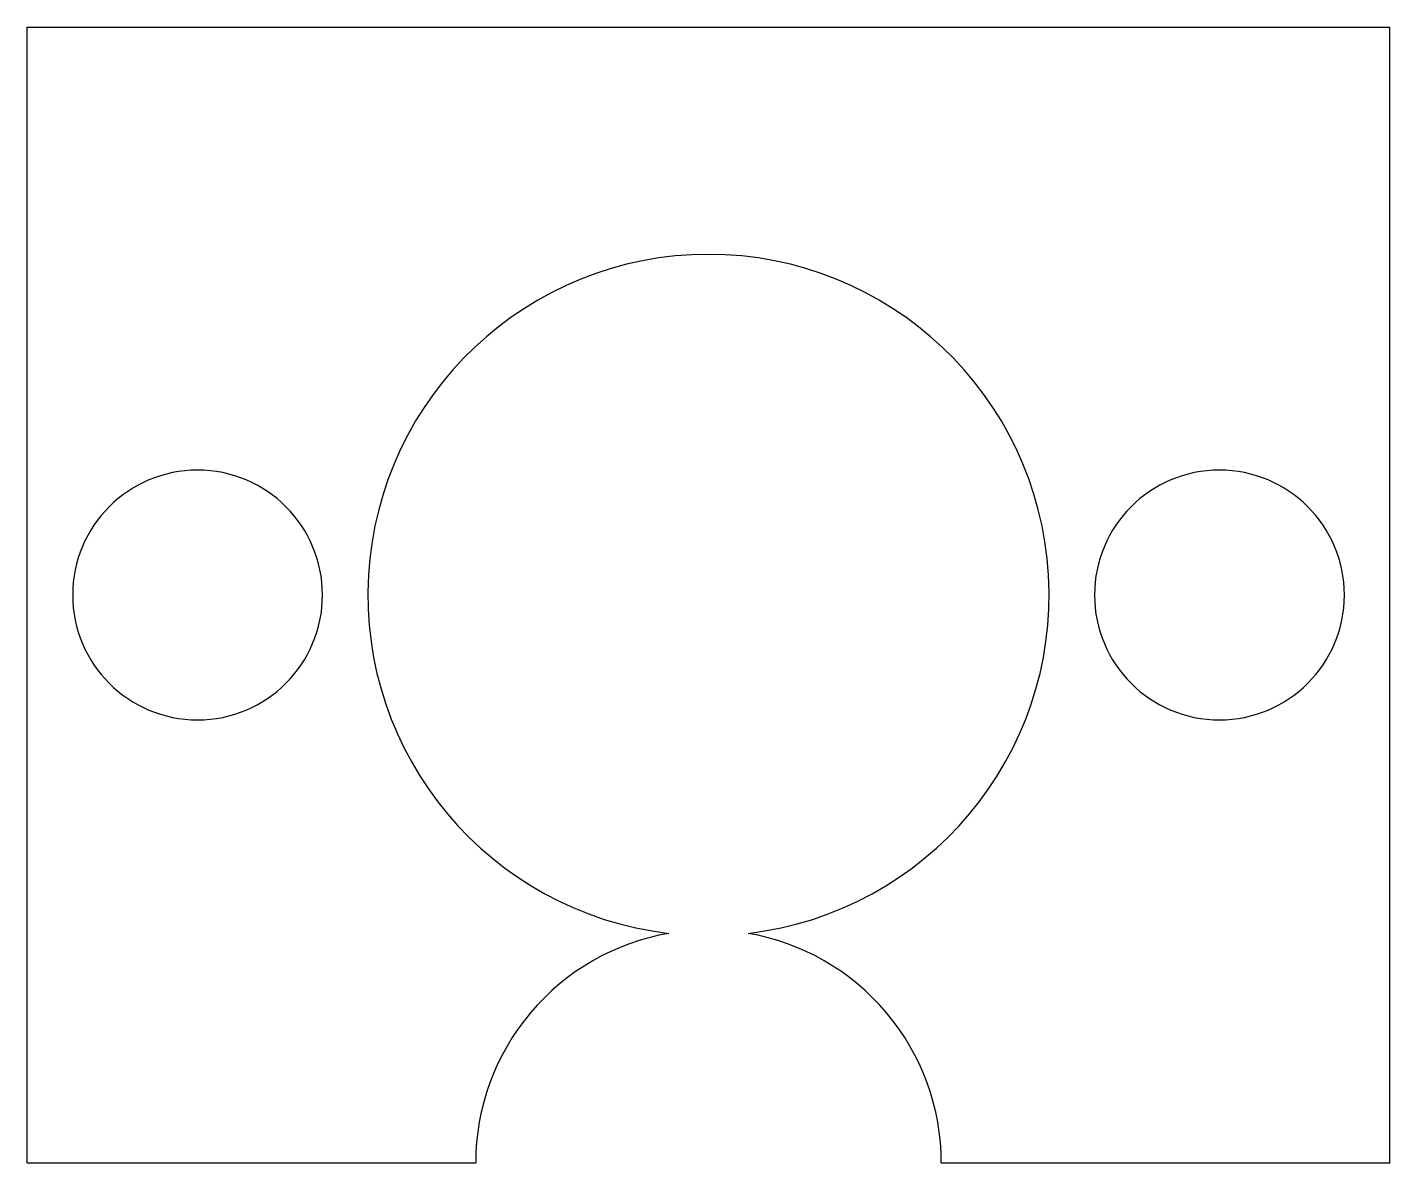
# Model space of a CAD drawing. Header units: millimetres. Extents: x 0 to 12, y 0 to 10.
import ezdxf

# ---------------------------------------------------------------- set-up
doc = ezdxf.new("R2010")
doc.units = ezdxf.units.MM

msp = doc.modelspace()

# ---------------------------------------------------------------- linework, layer by layer
for p, q in [((0, 0, 6), (0, 10, 6)), ((0, 10, 6), (12, 10, 6)), ((12, 0, 6), (12, 10, 6)), ((0, 0, 6), (3.95, 0, 6)), ((8.05, 0, 6), (12, 0, 6))]:
    msp.add_line(p, q)
for centre, radius, start, end in [((6, 5, 6), 3, 90, 176.6695), ((6, 5, 6), 3, 3.3305, 90), ((1.5, 5, 6), 1.1, 90, 270), ((1.5, 5, 6), 1.1, -90, 90), ((10.5, 5, 6), 1.1, 90, 270), ((10.5, 5, 6), 1.1, -90, 90), ((6, 5, 6), 3, 176.6695, 263.3391), ((6, 5, 6), 3, -83.3391, 3.3305), ((6, 0, 6), 2.05, 99.7731, 139.8865), ((6, 0, 6), 2.05, 40.1135, 80.2269), ((6, 0, 6), 2.05, 139.8865, 180), ((6, 0, 6), 2.05, 0, 40.1135)]:
    msp.add_arc(centre, radius, start, end)

doc.saveas('drawing.dxf')
